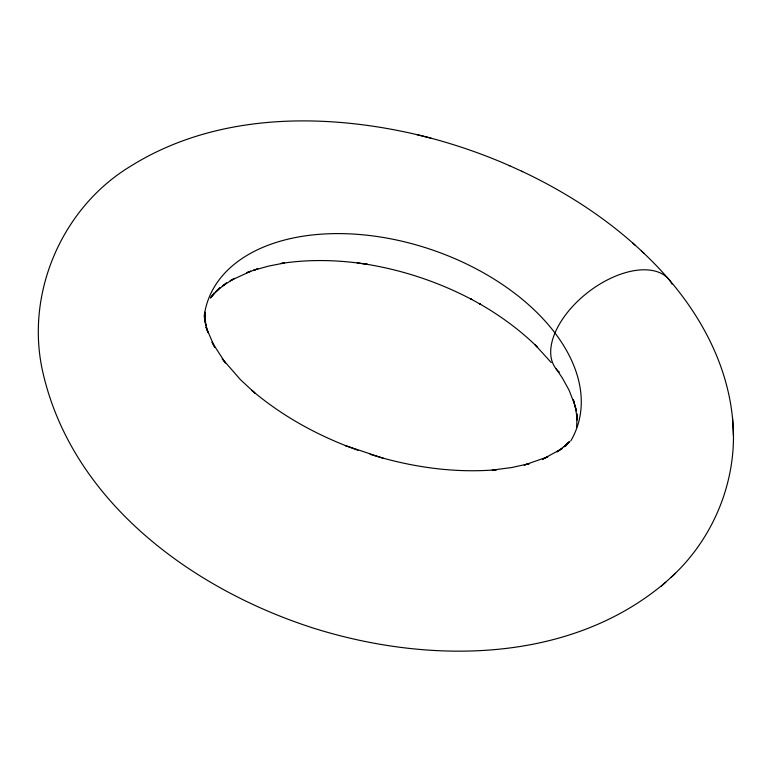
<?xml version="1.0" encoding="UTF-8"?>
<svg xmlns="http://www.w3.org/2000/svg" width="772" height="772" viewBox="0 0 772 772"><rect width="100%" height="100%" fill="white"/><g stroke="black" fill="none" stroke-linecap="round" stroke-linejoin="round"><path stroke-width="1.16" d="M641.407 250.958C688.759 294.73 726.24 353.171 732.551 418.511C738.611 477.337 714.708 537.621 671.1 577.302M204.937 312.12L204.483 318.547L204.754 312.766L205.815 325.485L204.59 319.56L207.957 332.635L205.931 326.942L214.713 347.265L212.001 342.15L225.434 362.975L222.22 358.719L240.41 379.631L254.837 393.044L251.788 390.304C282.957 416.812 319.502 436.556 357.947 450.259M576.626 427.167L577.128 414.419L577.109 420.055L576.636 413.502L577.369 419.071L574.986 405.657L576.423 410.878L573.258 399.462L574.667 404.557L569.07 390.159L562.074 377.547L556.014 368.726M210.476 298.108L214.269 292.964L210.852 297.461L219.788 287.782L215.899 291.7L226.543 282.928L222.317 286.132L234.582 278.335L230.172 280.738L250.775 271.262L246.519 272.748L257.771 268.83L253.689 270.258L268.646 266.089L284.308 263.011L280.815 263.522C309.591 259.045 339.033 259.865 367.742 264.42L357.233 262.876L358.797 263.117M569.543 441.41L565.094 446.438L569.041 442.018L564.052 446.853L568.626 442.896L557.046 451.89L562.093 448.609L542.533 459.263L547.763 456.86L524.236 465.062L529.331 463.654L511.44 467.581L492.275 470.071L496.608 469.733C453.946 473.371 410.849 467.031 370.106 454.322M509.906 165.835L509.144 165.507C479.586 152.547 448.86 142.27 417.469 134.762L416.619 134.56C322.252 112.538 215.629 113.233 131.095 165.922C61.084 207.842 23.98 295.57 43.473 374.941C74.189 503.933 194.998 590.783 315.661 628.823C430.197 664.267 570.151 663.573 665.686 582.213M661.353 586.17L675.471 573.297M366.391 264.217C403.158 270.21 438.94 282.166 471.885 299.555L470.737 298.928L480.686 304.39L479.325 303.647C500.381 315.69 520.154 330.098 537.437 347.149L535.083 344.746L551.237 362.56M430.853 138.12L416.619 134.56M382.381 457.96L383.037 458.172L345.383 445.589L345.952 445.782M521.669 171.21L522.654 171.645C566.899 192.585 608.558 219.537 644.051 253.39M509.144 165.507L522.654 171.645M632.625 242.919L635.115 245.216M733.4 435.746L732.551 418.511M204.146 316.472A195.152 121.04 18.7 0 1 431.519 249.665A195.152 121.04 18.7 0 1 570.73 440.986M559.372 372.143A71.999 40.443 -37.9 0 1 587.598 292.607A71.999 40.443 -37.9 0 1 672.007 284.115"/></g></svg>
